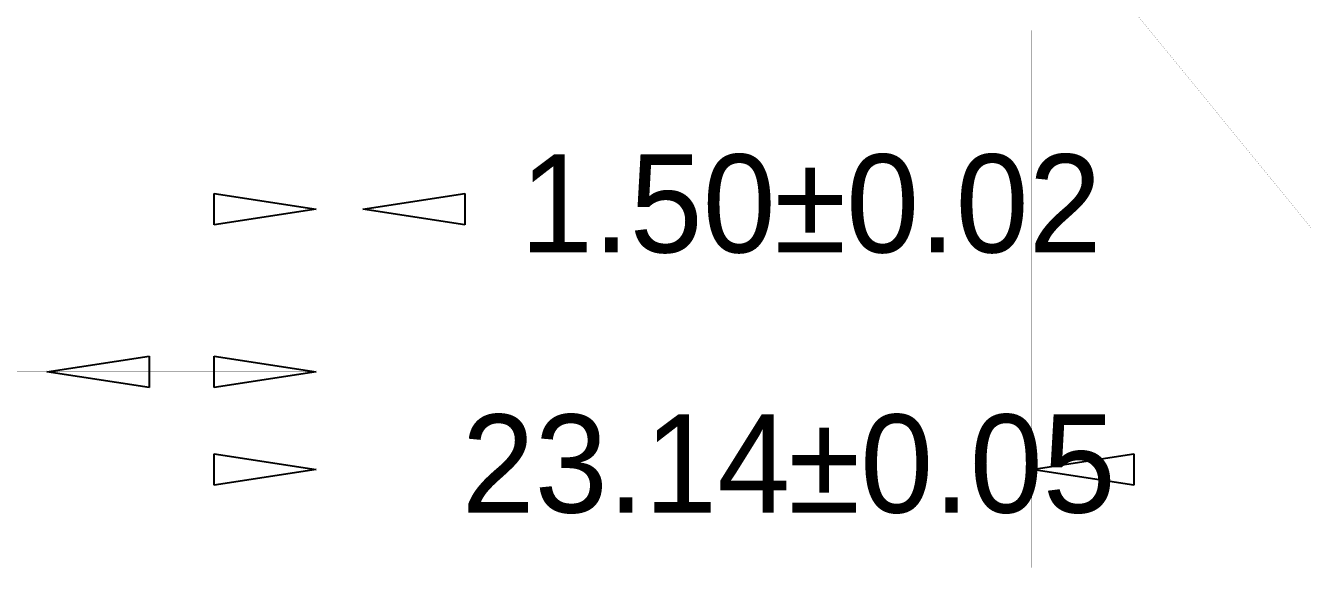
# Model space of a CAD drawing. Header units: millimetres. Extents: x 111 to 521, y 105 to 375.
# Drawn here: x 179.82 to 221.11, y 132.27 to 150.03 of the extents above; entities that cross this region are included whole.
import ezdxf

# ---------------------------------------------------------------- set-up
doc = ezdxf.new("R2010")
doc.units = ezdxf.units.MM
doc.layers.add('DrillDrawing', color=1, linetype='Continuous')

msp = doc.modelspace()

# ---------------------------------------------------------------- linework, layer by layer
at = {"layer": 'DrillDrawing'}
for p, q in [((185.921, 144.592), (189.223, 144.084)), ((185.921, 143.576), (185.921, 144.592)), ((190.723, 144.084), (194.025, 144.592)), ((194.025, 144.592), (194.025, 143.576)), ((189.223, 144.084), (185.921, 143.576)), ((194.025, 143.576), (190.723, 144.084)), ((180.513, 138.827), (183.815, 139.335)), ((183.815, 139.335), (183.815, 138.319)), ((185.921, 139.335), (189.223, 138.827)), ((185.921, 138.319), (185.921, 139.335)), ((183.815, 138.319), (180.513, 138.827)), ((189.223, 138.827), (185.921, 138.319)), ((185.921, 136.178), (189.223, 135.67)), ((185.921, 135.162), (185.921, 136.178)), ((212.363, 135.67), (215.665, 136.178)), ((215.665, 136.178), (215.665, 135.162)), ((189.223, 135.67), (185.921, 135.162)), ((215.665, 135.162), (212.363, 135.67))]:
    msp.add_line(p, q, dxfattribs=at)
at = {"layer": 'DrillDrawing', "const_width": 0.0038}
for points in [[(212.901, 153.876), (230.326, 132.547)], [(180.513, 135.652), (180.513, 149.664)], [(189.223, 140.909), (189.223, 149.664)], [(189.223, 135.652), (189.223, 149.664)], [(189.223, 125.059), (189.223, 149.664)], [(189.223, 132.495), (189.223, 149.664)], [(190.723, 140.909), (190.723, 149.664)], [(212.363, 132.495), (212.363, 149.874)], [(219.213, 125.059), (219.213, 149.664)], [(182.873, 144.084), (189.223, 144.084)], [(190.723, 144.084), (195.815, 144.084)], [(176.031, 138.827), (180.513, 138.827)], [(180.513, 138.827), (189.223, 138.827)], [(182.873, 135.67), (189.223, 135.67)], [(212.363, 135.67), (218.713, 135.67)]]:
    msp.add_lwpolyline(points, dxfattribs=at)
at = {"layer": 'DrillDrawing', "const_width": 0.0019}
for points in [[(180.512, 149.664, 1), (180.514, 149.664, 1)], [(189.222, 149.664, 1), (189.224, 149.664, 1)], [(189.222, 149.664, 1), (189.224, 149.664, 1)], [(189.222, 149.664, 1), (189.224, 149.664, 1)], [(189.222, 149.664, 1), (189.224, 149.664, 1)], [(190.722, 149.664, 1), (190.724, 149.664, 1)], [(212.362, 149.874, 1), (212.364, 149.874, 1)], [(219.212, 149.664, 1), (219.214, 149.664, 1)], [(182.872, 144.084, 1), (182.874, 144.084, 1)], [(189.222, 144.084, 1), (189.224, 144.084, 1)], [(190.722, 144.084, 1), (190.724, 144.084, 1)], [(195.814, 144.084, 1), (195.816, 144.084, 1)], [(189.222, 140.909, 1), (189.224, 140.909, 1)], [(190.722, 140.909, 1), (190.724, 140.909, 1)], [(180.512, 138.827, 1), (180.514, 138.827, 1)], [(180.512, 138.827, 1), (180.514, 138.827, 1)], [(189.222, 138.827, 1), (189.224, 138.827, 1)], [(180.512, 135.652, 1), (180.514, 135.652, 1)], [(182.872, 135.67, 1), (182.874, 135.67, 1)], [(189.222, 135.67, 1), (189.224, 135.67, 1)], [(189.222, 135.652, 1), (189.224, 135.652, 1)], [(212.362, 135.67, 1), (212.364, 135.67, 1)], [(218.712, 135.67, 1), (218.714, 135.67, 1)], [(189.222, 132.495, 1), (189.224, 132.495, 1)], [(212.362, 132.495, 1), (212.364, 132.495, 1)]]:
    msp.add_lwpolyline(points, format="xyb", close=True, dxfattribs=at)

# ---------------------------------------------------------------- texts
at = {"layer": 'DrillDrawing'}
for s, p in [('1.50', (195.815, 142.686)), ('±0.02', (204.026, 142.686)), ('23.14', (193.925, 134.271)), ('±0.05', (204.481, 134.271))]:
    msp.add_text(s, height=3.175, dxfattribs=at).set_placement(p)

doc.saveas('drawing.dxf')
